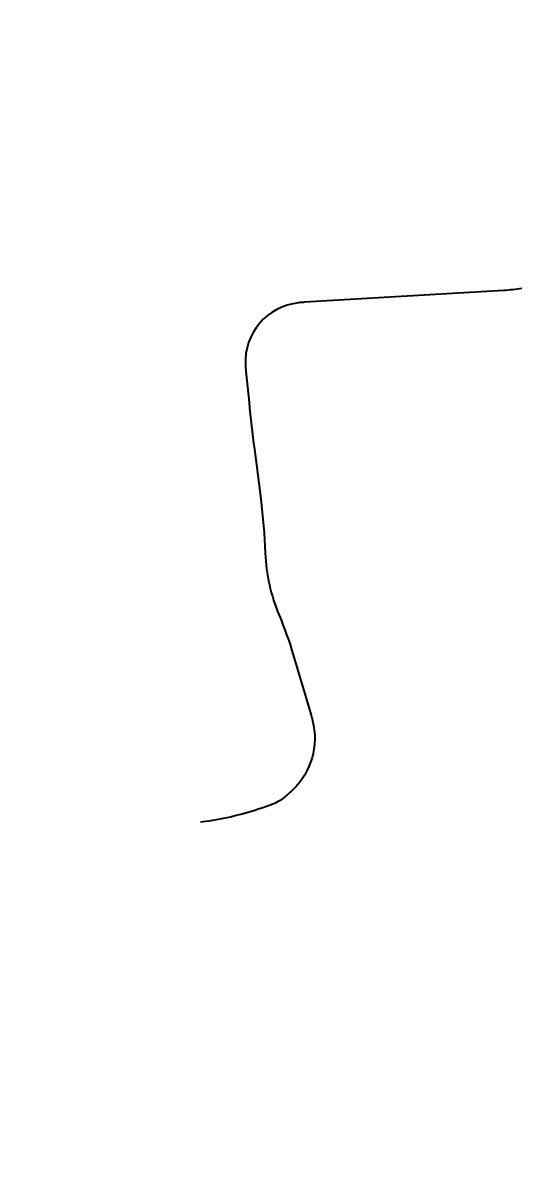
# Model space of a CAD drawing. Header units: millimetres. Extents: x 1864 to 10174863, y -4887456 to 5366151.
# Drawn here: x 6217765 to 6226050, y 5203051 to 5222277 of the extents above; entities that cross this region are included whole.
import ezdxf

# ---------------------------------------------------------------- set-up
doc = ezdxf.new("R2010")
doc.units = ezdxf.units.MM
doc.layers.add('ИС_Размер', color=3, linetype='Continuous', lineweight=18)
doc.layers.add('Основное направление 30.05.Ось трассы', color=7, linetype='Continuous')

msp = doc.modelspace()

# ---------------------------------------------------------------- linework, layer by layer
at = {"layer": 'ИС_Размер', "linetype": 'Continuous'}
msp.add_circle((6226064.8, 5217311.4), 148840, dxfattribs=at)
at = {"layer": 'Основное направление 30.05.Ось трассы', "color": 1, "lineweight": 40, "true_color": 0xff0000, "flags": 128}
msp.add_lwpolyline([(6226129.8, 5217828.4, -0.0304875), (6225827.4, 5217792), (6222484.5, 5217595, 0.0001953), (6222472, 5217594.3, 0.0005859), (6222459.5, 5217593.5, 0.0009766), (6222447.1, 5217592.7, 0.0013672), (6222434.6, 5217591.8, 0.0017578), (6222422.1, 5217590.9, 0.0021484), (6222409.7, 5217589.9, 0.0025391), (6222397.2, 5217588.7, 0.0029297), (6222384.8, 5217587.4, 0.3972274), (6221494.7, 5216542.9, 0.0029297), (6221495.4, 5216530.4, 0.0025391), (6221496.3, 5216517.9, 0.0021484), (6221497.2, 5216505.4, 0.0017578), (6221498.3, 5216493, 0.0013672), (6221499.4, 5216480.5, 0.0009766), (6221500.6, 5216468.1, 0.0005859), (6221501.8, 5216455.7, 0.0001953), (6221503.1, 5216443.2), (6221556.1, 5215917.9, 0.006568), (6221645.5, 5215134.9), (6221752, 5214299.2, -0.0216064), (6221828, 5213391.9), (6221828, 5213391.9, 0.089416), (6222059, 5212352.8), (6222059, 5212352.8, -0.0274196), (6222295.5, 5211688.9), (6222594.9, 5210676.4, -0.0001628), (6222598.4, 5210664.4, -0.0004883), (6222602, 5210652.4, -0.0008138), (6222605.5, 5210640.4, -0.0011393), (6222608.9, 5210628.4, -0.0014648), (6222612.3, 5210616.4, -0.0017904), (6222615.6, 5210604.3, -0.0021159), (6222618.8, 5210592.3, -0.0024414), (6222621.9, 5210580.1, -0.2673162), (6222294.8, 5209428.1, -0.0024414), (6222285.8, 5209419.5, -0.0021159), (6222276.8, 5209410.9, -0.0017904), (6222267.6, 5209402.3, -0.0014648), (6222258.4, 5209393.9, -0.0011393), (6222249.2, 5209385.5, -0.0008138), (6222239.9, 5209377.1, -0.0004883), (6222230.6, 5209368.8, -0.0001628), (6222221.3, 5209360.4), (6222221.3, 5209360.4, -0.0002441), (6222211.9, 5209352.1, -0.0007324), (6222202.6, 5209343.8, -0.0012207), (6222193.2, 5209335.5, -0.001709), (6222183.8, 5209327.3, -0.0021973), (6222174.4, 5209319.1, -0.0026856), (6222164.8, 5209311.1, -0.0031738), (6222155.1, 5209303.1, -0.0036621), (6222145.4, 5209295.3, -0.0684931), (6221957.3, 5209184.9, -0.0036621), (6221945.7, 5209180.1, -0.0031738), (6221934, 5209175.6, -0.0026856), (6221922.3, 5209171.2, -0.0021973), (6221910.6, 5209166.9, -0.001709), (6221898.8, 5209162.7, -0.0012207), (6221887, 5209158.5, -0.0007324), (6221875.2, 5209154.4, -0.0002441), (6221863.4, 5209150.4), (6221769, 5209117.9, -0.0487125), (6220823.6, 5208892.3), (6220741.8, 5208881.1)], format="xyb", dxfattribs=at)

doc.saveas('drawing.dxf')
